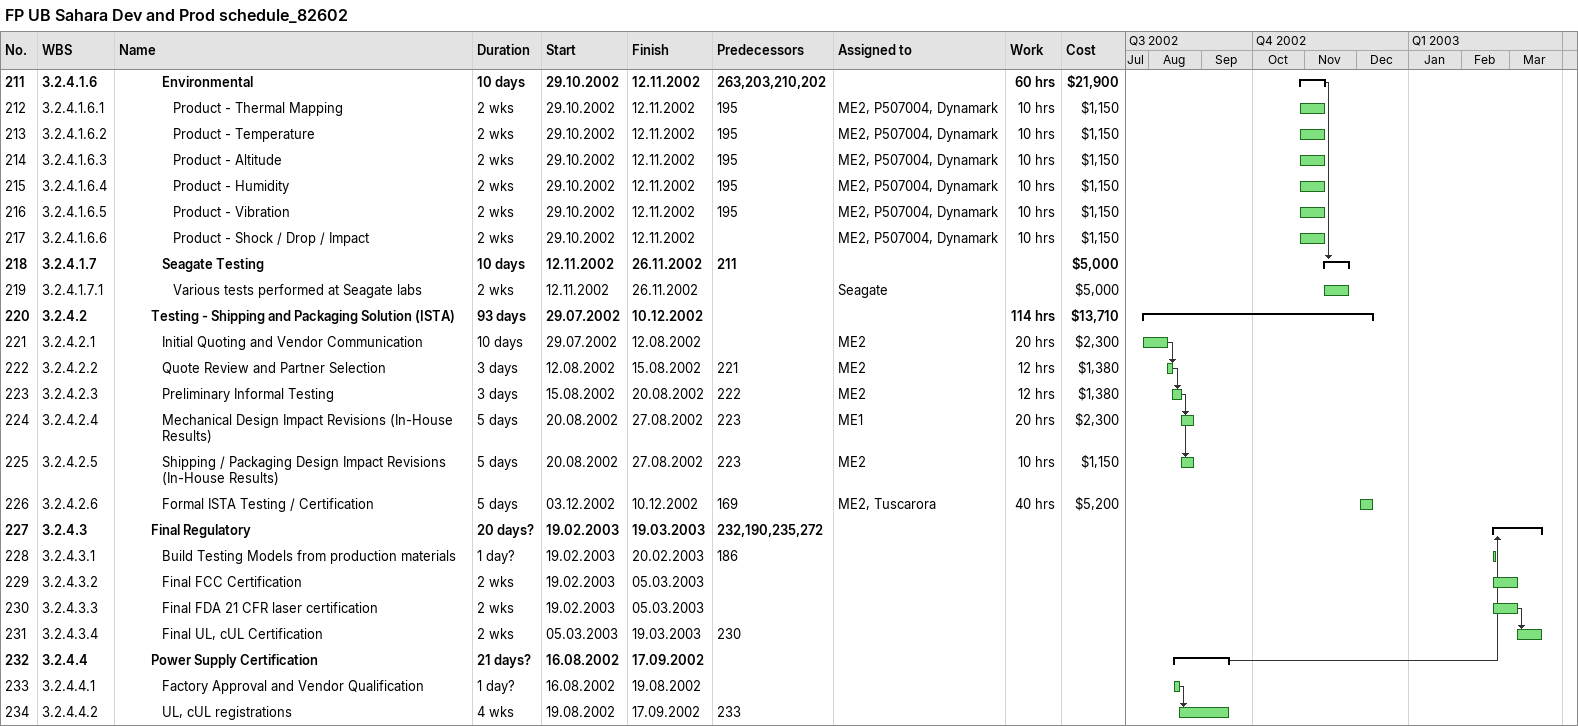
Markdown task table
FP UB Sahara Dev and Prod schedule_82602

| ID | WBS | Task | Duration | Start | Finish | Predecessors | Resources | Work (h) | Cost ($) |
|---|---|---|---|---|---|---|---|---|---|
| 211 | 3.2.4.1.6 | **Environmental** | 10d | 2002-10-29 | 2002-11-12 | 263, 203, 210, 202 |  | 60 | 21900 |
| 212 | 3.2.4.1.6.1 | Product - Thermal Mapping | 2w | 2002-10-29 | 2002-11-12 | 195 | ME2, P507004, Dynamark | 10 | 1150 |
| 213 | 3.2.4.1.6.2 | Product - Temperature | 2w | 2002-10-29 | 2002-11-12 | 195 | ME2, P507004, Dynamark | 10 | 1150 |
| 214 | 3.2.4.1.6.3 | Product - Altitude | 2w | 2002-10-29 | 2002-11-12 | 195 | ME2, P507004, Dynamark | 10 | 1150 |
| 215 | 3.2.4.1.6.4 | Product - Humidity | 2w | 2002-10-29 | 2002-11-12 | 195 | ME2, P507004, Dynamark | 10 | 1150 |
| 216 | 3.2.4.1.6.5 | Product - Vibration | 2w | 2002-10-29 | 2002-11-12 | 195 | ME2, P507004, Dynamark | 10 | 1150 |
| 217 | 3.2.4.1.6.6 | Product - Shock / Drop / Impact | 2w | 2002-10-29 | 2002-11-12 |  | ME2, P507004, Dynamark | 10 | 1150 |
| 218 | 3.2.4.1.7 | **Seagate Testing** | 10d | 2002-11-12 | 2002-11-26 | 211 |  |  | 5000 |
| 219 | 3.2.4.1.7.1 | Various tests performed at Seagate labs | 2w | 2002-11-12 | 2002-11-26 |  | Seagate |  | 5000 |
| 220 | 3.2.4.2 | **Testing - Shipping and Packaging Solution (ISTA)** | 93d | 2002-07-29 | 2002-12-10 |  |  | 114 | 13710 |
| 221 | 3.2.4.2.1 | Initial Quoting and Vendor Communication | 10d | 2002-07-29 | 2002-08-12 |  | ME2 | 20 | 2300 |
| 222 | 3.2.4.2.2 | Quote Review and Partner Selection | 3d | 2002-08-12 | 2002-08-15 | 221 | ME2 | 12 | 1380 |
| 223 | 3.2.4.2.3 | Preliminary Informal Testing | 3d | 2002-08-15 | 2002-08-20 | 222 | ME2 | 12 | 1380 |
| 224 | 3.2.4.2.4 | Mechanical Design Impact Revisions (In-House Results) | 5d | 2002-08-20 | 2002-08-27 | 223 | ME1 | 20 | 2300 |
| 225 | 3.2.4.2.5 | Shipping / Packaging Design Impact Revisions (In-House Results) | 5d | 2002-08-20 | 2002-08-27 | 223 | ME2 | 10 | 1150 |
| 226 | 3.2.4.2.6 | Formal ISTA Testing / Certification | 5d | 2002-12-03 | 2002-12-10 | 169 | ME2, Tuscarora | 40 | 5200 |
| 227 | 3.2.4.3 | **Final Regulatory** | 20d? | 2003-02-19 | 2003-03-19 | 232, 190, 235, 272 |  |  |  |
| 228 | 3.2.4.3.1 | Build Testing Models from production materials | 1d? | 2003-02-19 | 2003-02-20 | 186 |  |  |  |
| 229 | 3.2.4.3.2 | Final FCC Certification | 2w | 2003-02-19 | 2003-03-05 |  |  |  |  |
| 230 | 3.2.4.3.3 | Final FDA 21 CFR laser certification | 2w | 2003-02-19 | 2003-03-05 |  |  |  |  |
| 231 | 3.2.4.3.4 | Final UL, cUL Certification | 2w | 2003-03-05 | 2003-03-19 | 230 |  |  |  |
| 232 | 3.2.4.4 | **Power Supply Certification** | 21d? | 2002-08-16 | 2002-09-17 |  |  |  |  |
| 233 | 3.2.4.4.1 | Factory Approval and Vendor Qualification | 1d? | 2002-08-16 | 2002-08-19 |  |  |  |  |
| 234 | 3.2.4.4.2 | UL, cUL registrations | 4w | 2002-08-19 | 2002-09-17 | 233 |  |  |  |
